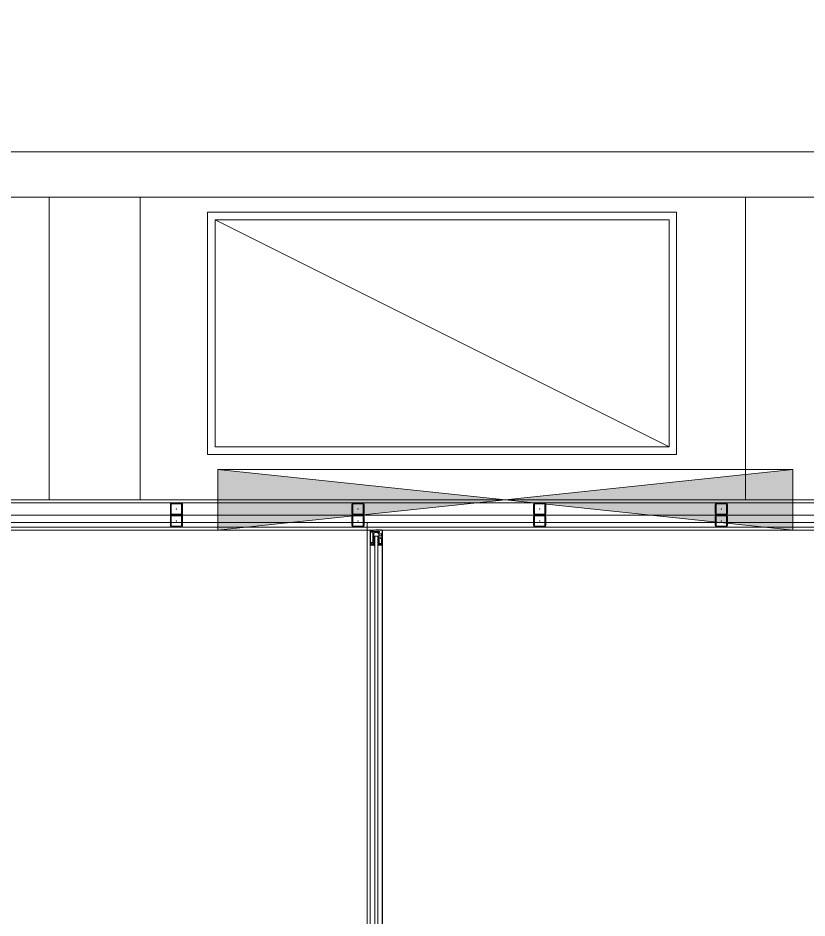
# Model space of a CAD drawing. Extents: x -2749 to 23780, y -1311 to 8245.
# Drawn here: x 7377.2 to 7637.8, y 1706.9 to 2004.2 of the extents above; entities that cross this region are included whole.
import ezdxf

# ---------------------------------------------------------------- set-up
doc = ezdxf.new("R2010")
doc.units = 0
doc.header["$MEASUREMENT"] = 0
doc.linetypes.add('DOT2', pattern=[0.125, 0, -0.125])
doc.linetypes.add('HIDDEN', pattern=[0.375, 0.25, -0.125])
doc.layers.get('0').update_dxf_attribs({"color": 9, "lineweight": 9})
for name, color, linetype, lineweight in [('0 @ 1', 9, 'Continuous', 9), ('00', 9, 'Continuous', 9), ('06D', 9, 'Continuous', 9), ('10', 9, 'Continuous', 9), ('11', 9, 'Continuous', 9), ('15', 9, 'Continuous', 9), ('20', 9, 'DOT2', 9), ('33', 9, 'BATTING', 9), ('35', 9, 'Continuous', 9), ('40', 9, 'Continuous', 9), ('40B', 9, 'Continuous', 9), ('H-DAMPER', 1, 'Continuous', 13)]:
    doc.layers.add(name, color=color, linetype=linetype, lineweight=lineweight)
doc.linetypes.add('BATTING', pattern='A,0.0001,-0.1,[134,ltypeshp.shx,S=0.1,R=0,X=-0.1,Y=0],-0.2,[134,ltypeshp.shx,S=0.1,R=180,X=0.1,Y=0],-0.1', length=0.4001)
pattern_1 = [(225, (-604.72494, -2171.82614), (-0.0883883476, 0.0883883476), []), (135, (-604.72494, -2171.82614), (0.0883883476, 0.0883883476), [])]

# ---------------------------------------------------------------- blocks, each defined once
blk = doc.blocks.new('Prf-40x40')
for points in [[(1.5, -2), (-1.5, -2, -0.414214), (-2, -1.5), (-2, 1.5, -0.414214), (-1.5, 2), (1.5, 2, -0.414214), (2, 1.5), (2, -1.5, -0.414214)], [(1.5, -1.7), (-1.5, -1.7, -0.414214), (-1.7, -1.5), (-1.7, 1.5, -0.414214), (-1.5, 1.7), (1.5, 1.7, -0.414214), (1.7, 1.5), (1.7, -1.5, -0.414214)]]:
    blk.add_lwpolyline(points, format="xyb", close=True)
blk.add_point((0, 0))
blk = doc.blocks.new('p-strahle-alüminyumdoğramaprofili')
at = {"layer": '10'}
h = blk.add_hatch(dxfattribs=at)
h.set_pattern_fill('NET', color=256, angle=315, style=0)
h.set_pattern_definition(pattern_1)
h.paths.add_polyline_path([(-4.62, 2.65), (-4.68, 2.65), (-4.72, 2.75), (-4.72, 2.8), (-4.69, 2.8), (-4.69, 2.92), (-4.98, 2.92), (-4.98, 2.8), (-4.95, 2.8), (-4.99, 2.65), (-5.08, 2.66), (-5.25, 2.28), (-5.14, 2.28), (-5.14, 2.33), (-4.98, 2.52, 0.2599), (-4.9, 2.28), (-4.66, 2.28, 0.382682)])
h.paths.add_polyline_path([(-4.86, 2.52), (-4.67, 2.52, -2.16717)], flags=16)
h = blk.add_hatch(dxfattribs=at)
h.set_pattern_fill('NET', color=256, angle=315, style=0)
h.set_pattern_definition(pattern_1)
h.paths.add_polyline_path([(-4.62, 0.88), (-4.68, 0.88), (-4.72, 0.77), (-4.72, 0.73), (-4.69, 0.73), (-4.69, 0.6), (-4.98, 0.6), (-4.98, 0.73), (-4.95, 0.73), (-4.99, 0.88), (-5.08, 0.87), (-5.25, 1.24), (-5.14, 1.24), (-5.14, 1.2), (-4.98, 1.01, -0.2599), (-4.9, 1.24), (-4.66, 1.24, -0.382682)])
h.paths.add_polyline_path([(-4.86, 1), (-4.67, 1, 2.16717)], flags=16)
h = blk.add_hatch(dxfattribs=at)
h.set_pattern_fill('NET', color=256, angle=315, style=0)
h.set_pattern_definition([(225, (-608.45214, -2173.53612), (-0.0883883476, 0.0883883476), []), (135, (-608.45214, -2173.53612), (0.0883883476, 0.0883883476), [])])
h.paths.add_polyline_path([(-3.45, 2.28), (-3.45, 2.57), (-4.49, 2.57), (-4.49, 2.28)])
h = blk.add_hatch(dxfattribs=at)
h.set_pattern_fill('NET', color=256, angle=315, style=0)
h.set_pattern_definition([(225, (-608.45214, -2180.04526), (-0.0883883476, 0.0883883476), []), (135, (-608.45214, -2180.04526), (0.0883883476, 0.0883883476), [])])
h.paths.add_polyline_path([(-3.45, 0.93), (-3.45, 1.24), (-4.49, 1.24), (-4.49, 0.93)])
h = blk.add_hatch(dxfattribs=at)
h.set_pattern_fill('NET', color=256, angle=315, style=0)
h.set_pattern_definition([(225, (-629.50454, -2177.58922), (-0.0883883476, 0.0883883476), []), (135, (-629.50454, -2177.58922), (0.0883883476, 0.0883883476), [])])
h.paths.add_polyline_path([(0, 0.68), (0, 1.75), (-0.18, 1.75), (-0.18, 0.68)])
for points in [[(-4.92, 3.6), (-4.92, 3.16), (-4.61, 3.16), (-4.61, 2.87), (-4.52, 2.87), (-4.62, 2.65), (-4.68, 2.65), (-4.72, 2.75), (-4.72, 2.8), (-4.69, 2.8), (-4.69, 3.05), (-4.98, 3.05), (-4.98, 2.8), (-4.95, 2.8), (-4.99, 2.65), (-5.08, 2.66), (-5.07, 3.76), (-0.11, 3.76)], [(-5.08, 2.66), (-5.25, 2.28)], [(-5.09, 0.88), (-5.25, 1.24)], [(-4.98, 2.52), (-5.14, 2.33), (-5.14, 2.28)], [(-4.98, 1.01), (-5.14, 1.2), (-5.14, 1.24)], [(-4.69, 2.92), (-4.98, 2.92)], [(-4.71, 0.6), (-4.98, 0.6)], [(-2.83, 0.2), (-2.67, 0.2), (-2.67, -0.04), (-4.87, -0.04), (-4.87, 0.19), (-4.57, 0.19), (-4.57, 0.73), (-2.67, 0.73)], [(-4.52, 2.87), (-4.49, 2.87), (-4.49, 2.26)], [(-4.49, 0.93), (-4.49, 0.93), (-4.49, 1.26)], [(-3.45, 2.26), (-3.45, 2.57)], [(-3.45, 1.26), (-3.45, 0.93)], [(-2.08, 0.93), (-2.08, 2.57)], [(-0.18, 0.68), (0, 0.68), (0, 1.75)], [(-0.18, 1.75), (0, 1.75)]]:
    blk.add_lwpolyline(points, dxfattribs=at)
for points in [[(-0.57, 3.26), (-0.57, 3.62), (-4.89, 3.62), (-4.89, 3.65, 0.561743), (-4.97, 3.66, 0.595966), (-4.92, 3.6, -2.204878)], [(-4.61, 2.87), (-4.49, 3.45, -0.833203), (-4.18, 3.44, -0.447088)], [(-4.18, 3.44), (-4.18, 2.99, 0.414214), (-4.07, 2.89), (-0.82, 2.89), (-0.82, 3.62)], [(-0.11, 3.76), (-0.11, 3.62), (-0.45, 3.62), (-0.45, 3.14, -1), (-0.66, 3.14)], [(-0.66, 3.14, -0.305404), (-0.57, 3.26, -5.773092)], [(-4.67, 2.52), (-4.86, 2.52, 1)], [(-4.67, 1), (-4.86, 1, -1)], [(-4.49, 2.57), (-1.23, 2.57, -0.414214), (-0.9, 2.25), (-0.9, 1.22)], [(-2.67, 0.73), (-2.67, 0.32), (-2.83, 0.32, 1), (-2.83, 0.2, -1)]]:
    blk.add_lwpolyline(points, format="xyb", dxfattribs=at)
for points in [[(-0.18, 2.74), (-0.18, 2.21), (0, 2.21), (0, 2.08), (-0.18, 2.08), (-0.18, 0.43), (0, 0.43), (0, 0), (-0.12, 0), (-0.12, -0.24), (-5.09, -0.24), (-5.09, 0.88), (-4.98, 0.88), (-4.94, 0.7), (-4.99, 0.7), (-4.99, 0.33), (-4.71, 0.33), (-4.71, 0.88), (-4.56, 0.88), (-4.52, 0.93), (-1.28, 0.93), (-1.2, 1.22), (-0.9, 1.22), (-0.9, 0.62), (-0.58, 0.62), (-0.58, 2.74)], [(-2.03, 0.78), (-1.35, 0.78), (-1.35, 0.08), (-1.28, 0.04), (-1.28, -0.04), (-2.09, -0.04), (-2.09, 0.1), (-2.03, 0.15)]]:
    blk.add_lwpolyline(points, close=True, dxfattribs=at)
for centre, radius, start, end in [((-4.73, 2.47), 0.253, 168.6676, 234.1258), ((-4.73, 1.06), 0.253, 125.8742, 191.3324), ((-4.77, 2.44), 0.125, 139.5402, 40.4598), ((-4.77, 1.08), 0.125, 319.5402, 220.4598), ((-4.84, 2.48), 0.273, 305.9738, 36.4289), ((-4.84, 1.04), 0.273, 323.5711, 54.0262)]:
    blk.add_arc(centre, radius, start, end, dxfattribs=at)
blk = doc.blocks.new('*U495')
at = {"layer": '06D'}
for points in [[(4.95, 4), (369.1, 4)], [(4.95, 0), (369.09, 0)]]:
    blk.add_lwpolyline(points, dxfattribs=at)
at = {"layer": '15'}
for points in [[(1.96, 2.5), (372.09, 2.5)], [(372.09, 1.5), (1.96, 1.5)]]:
    blk.add_lwpolyline(points, dxfattribs=at)
at = {"layer": '0 @ 1', "linetype": 'Continuous', "xscale": -1}
blk.add_blockref('p-strahle-alüminyumdoğramaprofili', (-0.12, 0.24), dxfattribs=at)
blk = doc.blocks.new('1.KAT PLANI')
at = {"layer": '00'}
blk.add_lwpolyline([(7207.5, 1945), (7827.5, 1945), (7827.5, 1960), (7207.5, 1960)], close=True, dxfattribs=at)
at = {"layer": '06D'}
for points in [[(7387.5, 1845), (7387.5, 1945)], [(7417.5, 1845), (7417.5, 1945)], [(7617.5, 1845), (7617.5, 1945)], [(7129.5, 1840), (7898.61, 1840), (7904.5, 1840), (7904.5, 1846.13), (7904.5, 1943)]]:
    blk.add_lwpolyline(points, dxfattribs=at)
at = {"layer": '11'}
for points in [[(7126.5, 1836), (7908.5, 1836), (7908.5, 1945)], [(7127.5, 1835), (7909.5, 1835), (7909.5, 1945), (7899.5, 1945), (7899.5, 1845), (7127.5, 1845)], [(7900.5, 1944), (7900.5, 1844), (7127.5, 1844)]]:
    blk.add_lwpolyline(points, dxfattribs=at)
at = {"layer": '20', "linetype": 'HIDDEN', "lineweight": 0}
blk.add_lwpolyline([(7497.5, 1433.22, -0.101512), (9968.66, 2228.47, -0.101512)], format="xyb", dxfattribs=at)
at = {"layer": '33', "ltscale": 0.4}
blk.add_lwpolyline([(7129.5, 1840), (7898.61, 1840), (7904.5, 1840), (7904.5, 1846.13), (7904.5, 1943)], dxfattribs=at)
at = {"layer": '40'}
blk.add_lwpolyline([(7024.09, 821.21, -0.130719), (9996.87, 1970.74, -0.130719)], format="xyb", dxfattribs=at)
at = {"layer": '40B'}
for points in [[(7492.78, 1179.73, -0.007125), (7647.15, 1268.13), (7703.07, 1167.17, -0.099521), (10004.84, 1897.89), (9998.81, 1952.98), (10003.78, 1953.52), (9972.97, 2235), (10477.5, 2235), (10477.5, 2372.5), (10145, 2372.5), (10145, 2365), (8530.5, 2365), (8530.5, 2825), (7900, 2825), (7900, 1845), (7900, 1837.5), (7492.5, 1837.5)], [(7107.5, 770.11, -0.130102), (10006.37, 1883.89), (9994.68, 1990.76, -0.029312), (10727.44, 2027.57), (10727.5, 916.43, 0.271408), (9762.5, 325), (7107.5, 325)], [(7492.5, 1837.5), (7492.5, 1180.2), (7492.78, 1179.73, 0.017274), (7129.5, 947.48), (7107.5, 947.48), (7107.5, 1830), (7107.5, 1837.5), (7492.5, 1837.5)]]:
    blk.add_lwpolyline(points, format="xyb", close=True, dxfattribs=at)
at = {"linetype": 'Continuous', "xscale": -1, "rotation": 90}
blk.add_blockref('*U495', (7497.5, 1835), dxfattribs=at)
at = {"layer": '10', "xscale": -1}
for p in [(7429.5, 1842), (7489.5, 1842), (7549.5, 1842), (7609.5, 1842), (7429.5, 1838), (7489.5, 1838), (7549.5, 1838), (7609.5, 1838)]:
    blk.add_blockref('Prf-40x40', p, dxfattribs=at)
blk = doc.blocks.new('A$C2D3E4D3C')
at = {"layer": 'H-DAMPER'}
h = blk.add_hatch(color=256, dxfattribs=at)
h.paths.add_polyline_path([(95, -10), (95, 10), (0, 0)])
h.paths.add_polyline_path([(-95, -10), (0, 0), (-95, 10)])
for p, q in [((95, -10), (-95, 10)), ((-95, -10), (95, 10))]:
    blk.add_line(p, q, dxfattribs=at)
blk.add_lwpolyline([(95, 10), (95, -10), (-95, -10), (-95, 10)], close=True, dxfattribs=at)

msp = doc.modelspace()

# ---------------------------------------------------------------- linework, layer by layer
at = {"layer": '06D'}
msp.add_line((7442.25, 1937.5), (7592.25, 1862.5), dxfattribs=at)
for points in [[(7594.75, 1860), (7439.75, 1860), (7439.75, 1940), (7594.75, 1940)], [(7592.25, 1862.5), (7442.25, 1862.5), (7442.25, 1937.5), (7592.25, 1937.5)]]:
    msp.add_lwpolyline(points, close=True, dxfattribs=at)
at = {"layer": '20', "linetype": 'HIDDEN'}
msp.add_lwpolyline([(7129.5, 979.76, -0.152644), (10705.5, 2076.19, -0.10573)], format="xyb", dxfattribs=at)
at = {"layer": '35'}
msp.add_lwpolyline([(10004.84, 1897.89, 0.099521), (7703.07, 1167.17), (7703.07, 1167.17), (7647.15, 1268.13, 0.006902), (7497.58, 1182.57), (7497.58, 1835), (7909.5, 1835), (7909.5, 2075), (7894.5, 2075), (7894.5, 2325), (7909.5, 2325), (7909.5, 2483.5), (7895.44, 2489.8), (7892.5, 2489.8), (7892.5, 2570.2), (7895.5, 2570.2), (7909.5, 2576.5), (7909.5, 2652), (7890.5, 2652), (7890.5, 2768), (7909.5, 2768), (7909.5, 2803), (8525.5, 2803)], format="xyb", dxfattribs=at)
msp.add_lwpolyline([(7497.5, 1835), (7497.5, 1182.71), (7497.58, 1182.57, 0.017498), (7129.5, 947.48), (7129.5, 1835)], format="xyb", close=True, dxfattribs=at)

# ---------------------------------------------------------------- block references
at = {"layer": '06D'}
msp.add_blockref('1.KAT PLANI', (0, 0), dxfattribs=at)
at = {"layer": 'H-DAMPER'}
msp.add_blockref('A$C2D3E4D3C', (7538.19, 1845), dxfattribs=at)

doc.saveas('drawing.dxf')
